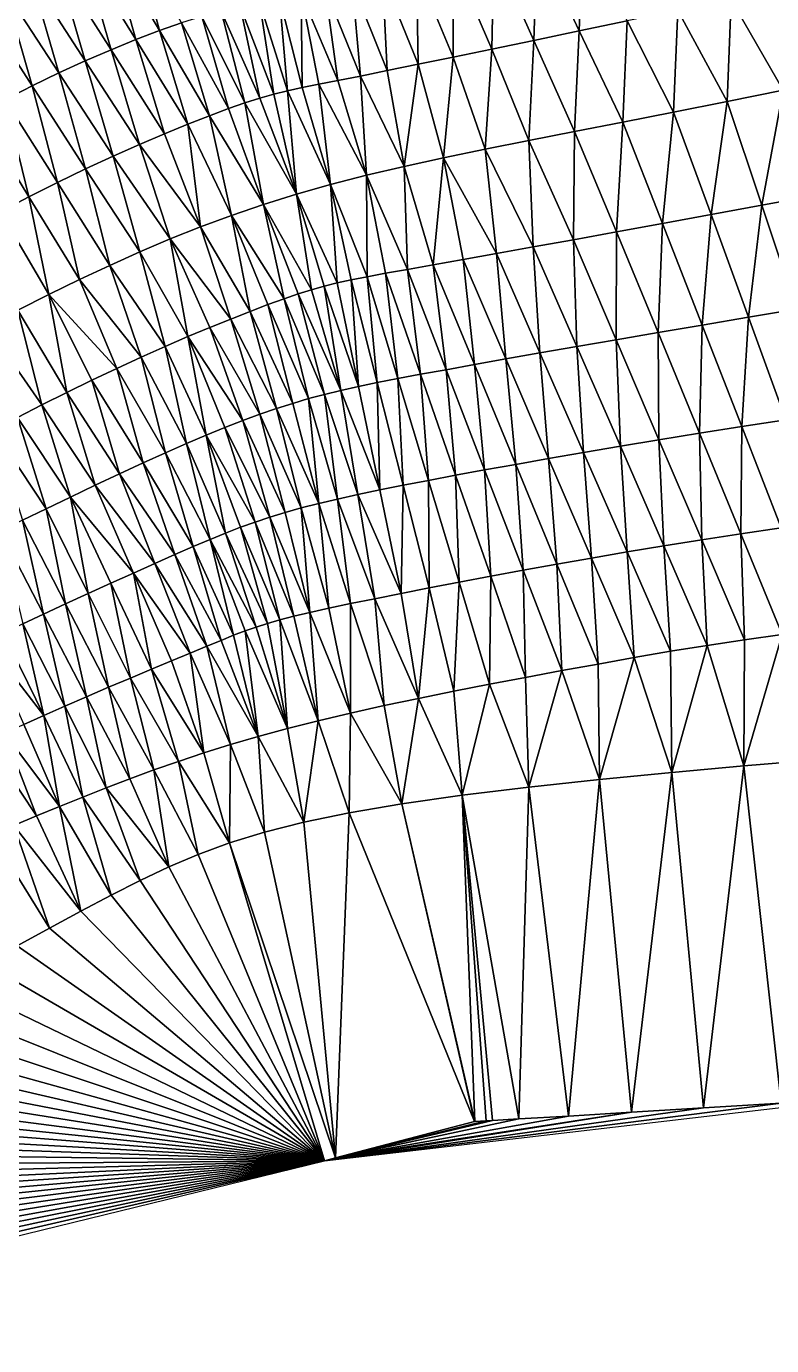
# Model space of a CAD drawing. Header units: metres. Extents: x 0 to 433, y 0 to 317.
# Drawn here: x 178.73 to 188.23, y 253.09 to 269.91 of the extents above; entities that cross this region are included whole.
import ezdxf

# ---------------------------------------------------------------- set-up
doc = ezdxf.new("R2010")
doc.units = ezdxf.units.M
doc.layers.add('TERRAIN_TIN', color=8, linetype='Continuous')

msp = doc.modelspace()

# ---------------------------------------------------------------- linework, layer by layer
at = {"layer": 'TERRAIN_TIN'}
for points in [[(180.104, 271.042, 7), (179.785, 270.935, 7), (180.422, 269.852, 8)], [(180.704, 269.95, 8), (180.104, 271.042, 7), (180.422, 269.852, 8)], [(185.774, 269.848, 9), (185.823, 271.126, 8), (185.238, 270.994, 8)], [(185.774, 269.848, 9), (186.387, 269.975, 9), (185.823, 271.126, 8)], [(179.785, 270.935, 7), (179.457, 270.814, 7), (180.122, 269.738, 8)], [(179.785, 270.935, 7), (180.122, 269.738, 8), (180.422, 269.852, 8)], [(184.174, 270.75, 8), (184.662, 269.617, 9), (184.687, 270.868, 8)], [(184.662, 269.617, 9), (185.198, 269.728, 9), (184.687, 270.868, 8)], [(185.198, 269.728, 9), (185.238, 270.994, 8), (184.687, 270.868, 8)], [(185.198, 269.728, 9), (185.774, 269.848, 9), (185.238, 270.994, 8)], [(179.123, 270.68, 7), (178.787, 270.532, 7), (179.477, 269.467, 8)], [(179.457, 270.814, 7), (179.123, 270.68, 7), (179.806, 269.609, 8)], [(179.123, 270.68, 7), (179.477, 269.467, 8), (179.806, 269.609, 8)], [(180.122, 269.738, 8), (179.457, 270.814, 7), (179.806, 269.609, 8)], [(184.174, 270.75, 8), (183.7, 270.641, 8), (184.17, 269.515, 9)], [(184.662, 269.617, 9), (184.174, 270.75, 8), (184.17, 269.515, 9)], [(178.787, 270.532, 7), (178.45, 270.374, 7), (179.141, 269.313, 8)], [(179.477, 269.467, 8), (178.787, 270.532, 7), (179.141, 269.313, 8)], [(183.267, 270.544, 8), (182.879, 270.458, 8), (183.329, 269.342, 9)], [(183.7, 270.641, 8), (183.267, 270.544, 8), (183.724, 269.423, 9)], [(183.724, 269.423, 9), (183.267, 270.544, 8), (183.329, 269.342, 9)], [(183.7, 270.641, 8), (183.724, 269.423, 9), (184.17, 269.515, 9)], [(178.799, 269.147, 8), (178.45, 270.374, 7), (178.117, 270.205, 7)], [(178.45, 270.374, 7), (178.799, 269.147, 8), (179.141, 269.313, 8)], [(182.698, 269.217, 9), (182.536, 270.386, 8), (182.23, 270.324, 8)], [(182.536, 270.386, 8), (182.986, 269.273, 9), (182.879, 270.458, 8)], [(182.986, 269.273, 9), (182.536, 270.386, 8), (182.698, 269.217, 9)], [(182.879, 270.458, 8), (182.986, 269.273, 9), (183.329, 269.342, 9)], [(188.375, 269.094, 10), (188.423, 270.39, 9), (187.714, 270.247, 9)], [(178.799, 269.147, 8), (178.117, 270.205, 7), (178.456, 268.972, 8)], [(181.452, 270.161, 8), (181.88, 269.042, 9), (181.697, 270.216, 8)], [(181.953, 270.269, 8), (181.697, 270.216, 8), (182.056, 269.085, 9)], [(181.697, 270.216, 8), (181.88, 269.042, 9), (182.056, 269.085, 9)], [(181.953, 270.269, 8), (182.244, 269.127, 9), (182.23, 270.324, 8)], [(182.244, 269.127, 9), (181.953, 270.269, 8), (182.056, 269.085, 9)], [(182.454, 269.169, 9), (182.698, 269.217, 9), (182.23, 270.324, 8)], [(182.244, 269.127, 9), (182.454, 269.169, 9), (182.23, 270.324, 8)], [(187.035, 270.108, 9), (187.662, 268.95, 10), (187.714, 270.247, 9)], [(187.662, 268.95, 10), (188.375, 269.094, 10), (187.714, 270.247, 9)], [(181.303, 268.859, 9), (180.964, 270.032, 8), (180.704, 269.95, 8)], [(180.964, 270.032, 8), (181.514, 268.932, 9), (181.211, 270.101, 8)], [(181.514, 268.932, 9), (180.964, 270.032, 8), (181.303, 268.859, 9)], [(181.703, 268.992, 9), (181.452, 270.161, 8), (181.211, 270.101, 8)], [(181.514, 268.932, 9), (181.703, 268.992, 9), (181.211, 270.101, 8)], [(181.88, 269.042, 9), (181.452, 270.161, 8), (181.703, 268.992, 9)], [(187.035, 270.108, 9), (186.387, 269.975, 9), (186.98, 268.814, 10)], [(187.662, 268.95, 10), (187.035, 270.108, 9), (186.98, 268.814, 10)], [(180.122, 269.738, 8), (180.787, 268.661, 9), (180.422, 269.852, 8)], [(181.06, 268.768, 9), (180.704, 269.95, 8), (180.422, 269.852, 8)], [(180.787, 268.661, 9), (181.06, 268.768, 9), (180.422, 269.852, 8)], [(181.06, 268.768, 9), (181.303, 268.859, 9), (180.704, 269.95, 8)], [(185.717, 268.566, 10), (185.774, 269.848, 9), (185.198, 269.728, 9)], [(185.774, 269.848, 9), (185.717, 268.566, 10), (186.333, 268.686, 10)], [(186.387, 269.975, 9), (185.774, 269.848, 9), (186.333, 268.686, 10)], [(186.98, 268.814, 10), (186.387, 269.975, 9), (186.333, 268.686, 10)], [(180.488, 268.538, 9), (180.122, 269.738, 8), (179.806, 269.609, 8)], [(180.122, 269.738, 8), (180.488, 268.538, 9), (180.787, 268.661, 9)], [(185.132, 268.452, 10), (185.198, 269.728, 9), (184.662, 269.617, 9)], [(185.717, 268.566, 10), (185.198, 269.728, 9), (185.132, 268.452, 10)], [(179.806, 269.609, 8), (179.477, 269.467, 8), (180.168, 268.401, 9)], [(180.488, 268.538, 9), (179.806, 269.609, 8), (180.168, 268.401, 9)], [(183.724, 269.423, 9), (184.047, 268.232, 10), (184.17, 269.515, 9)], [(184.047, 268.232, 10), (184.576, 268.341, 10), (184.17, 269.515, 9)], [(184.576, 268.341, 10), (184.662, 269.617, 9), (184.17, 269.515, 9)], [(184.576, 268.341, 10), (185.132, 268.452, 10), (184.662, 269.617, 9)], [(179.831, 268.251, 9), (179.477, 269.467, 8), (179.141, 269.313, 8)], [(179.477, 269.467, 8), (179.831, 268.251, 9), (180.168, 268.401, 9)], [(182.986, 269.273, 9), (183.544, 268.122, 10), (183.329, 269.342, 9)], [(183.544, 268.122, 10), (183.724, 269.423, 9), (183.329, 269.342, 9)], [(183.724, 269.423, 9), (183.544, 268.122, 10), (184.047, 268.232, 10)], [(179.141, 269.313, 8), (178.799, 269.147, 8), (179.481, 268.089, 9)], [(179.831, 268.251, 9), (179.141, 269.313, 8), (179.481, 268.089, 9)], [(182.454, 269.169, 9), (182.244, 269.127, 9), (182.606, 267.892, 10)], [(182.698, 269.217, 9), (182.454, 269.169, 9), (183.064, 268.009, 10)], [(182.454, 269.169, 9), (182.606, 267.892, 10), (183.064, 268.009, 10)], [(182.986, 269.273, 9), (182.698, 269.217, 9), (183.064, 268.009, 10)], [(183.544, 268.122, 10), (182.986, 269.273, 9), (183.064, 268.009, 10)], [(178.799, 269.147, 8), (178.456, 268.972, 8), (179.122, 267.917, 9)], [(178.799, 269.147, 8), (179.122, 267.917, 9), (179.481, 268.089, 9)], [(181.514, 268.932, 9), (182.169, 267.768, 10), (181.703, 268.992, 9)], [(182.169, 267.768, 10), (181.88, 269.042, 9), (181.703, 268.992, 9)], [(181.88, 269.042, 9), (182.169, 267.768, 10), (182.056, 269.085, 9)], [(182.244, 269.127, 9), (182.056, 269.085, 9), (182.606, 267.892, 10)], [(182.056, 269.085, 9), (182.169, 267.768, 10), (182.606, 267.892, 10)], [(187.662, 268.95, 10), (188.105, 267.626, 11), (188.375, 269.094, 10)], [(188.105, 267.626, 11), (188.782, 267.75, 11), (188.375, 269.094, 10)], [(178.456, 268.972, 8), (178.115, 268.788, 8), (178.759, 267.734, 9)], [(179.122, 267.917, 9), (178.456, 268.972, 8), (178.759, 267.734, 9)], [(181.303, 268.859, 9), (181.06, 268.768, 9), (181.749, 267.637, 10)], [(181.514, 268.932, 9), (181.303, 268.859, 9), (181.749, 267.637, 10)], [(182.169, 267.768, 10), (181.514, 268.932, 9), (181.749, 267.637, 10)], [(187.457, 267.507, 11), (187.662, 268.95, 10), (186.98, 268.814, 10)], [(187.457, 267.507, 11), (188.105, 267.626, 11), (187.662, 268.95, 10)], [(178.115, 268.788, 8), (178.396, 267.543, 9), (178.759, 267.734, 9)], [(180.488, 268.538, 9), (180.947, 267.352, 10), (180.787, 268.661, 9)], [(181.343, 267.498, 10), (181.06, 268.768, 9), (180.787, 268.661, 9)], [(180.947, 267.352, 10), (181.343, 267.498, 10), (180.787, 268.661, 9)], [(181.06, 268.768, 9), (181.343, 267.498, 10), (181.749, 267.637, 10)], [(185.717, 268.566, 10), (186.253, 267.287, 11), (186.333, 268.686, 10)], [(186.253, 267.287, 11), (186.838, 267.393, 11), (186.333, 268.686, 10)], [(186.838, 267.393, 11), (186.98, 268.814, 10), (186.333, 268.686, 10)], [(186.838, 267.393, 11), (187.457, 267.507, 11), (186.98, 268.814, 10)], [(180.947, 267.352, 10), (180.488, 268.538, 9), (180.168, 268.401, 9)], [(185.717, 268.566, 10), (185.132, 268.452, 10), (185.703, 267.188, 11)], [(186.253, 267.287, 11), (185.717, 268.566, 10), (185.703, 267.188, 11)], [(179.831, 268.251, 9), (180.558, 267.197, 10), (180.168, 268.401, 9)], [(180.558, 267.197, 10), (180.947, 267.352, 10), (180.168, 268.401, 9)], [(184.721, 267.012, 11), (184.576, 268.341, 10), (184.047, 268.232, 10)], [(184.576, 268.341, 10), (185.191, 267.096, 11), (185.132, 268.452, 10)], [(185.191, 267.096, 11), (184.576, 268.341, 10), (184.721, 267.012, 11)], [(185.132, 268.452, 10), (185.191, 267.096, 11), (185.703, 267.188, 11)], [(180.174, 267.034, 10), (179.831, 268.251, 9), (179.481, 268.089, 9)], [(179.831, 268.251, 9), (180.174, 267.034, 10), (180.558, 267.197, 10)], [(183.544, 268.122, 10), (183.915, 266.869, 11), (184.047, 268.232, 10)], [(184.047, 268.232, 10), (183.915, 266.869, 11), (184.295, 266.936, 11)], [(184.721, 267.012, 11), (184.047, 268.232, 10), (184.295, 266.936, 11)], [(179.122, 267.917, 9), (179.79, 266.861, 10), (179.481, 268.089, 9)], [(179.79, 266.861, 10), (180.174, 267.034, 10), (179.481, 268.089, 9)], [(182.606, 267.892, 10), (183.071, 266.716, 11), (183.064, 268.009, 10)], [(183.586, 266.81, 11), (183.544, 268.122, 10), (183.064, 268.009, 10)], [(183.586, 266.81, 11), (183.064, 268.009, 10), (183.307, 266.76, 11)], [(183.064, 268.009, 10), (183.071, 266.716, 11), (183.307, 266.76, 11)], [(183.544, 268.122, 10), (183.586, 266.81, 11), (183.915, 266.869, 11)], [(179.404, 266.68, 10), (179.122, 267.917, 9), (178.759, 267.734, 9)], [(179.404, 266.68, 10), (179.79, 266.861, 10), (179.122, 267.917, 9)], [(182.606, 267.892, 10), (182.169, 267.768, 10), (182.688, 266.636, 11)], [(182.867, 266.676, 11), (182.606, 267.892, 10), (182.688, 266.636, 11)], [(182.867, 266.676, 11), (183.071, 266.716, 11), (182.606, 267.892, 10)], [(178.759, 267.734, 9), (178.396, 267.543, 9), (179.013, 266.488, 10)], [(179.404, 266.68, 10), (178.759, 267.734, 9), (179.013, 266.488, 10)], [(182.361, 266.55, 11), (182.169, 267.768, 10), (181.749, 267.637, 10)], [(182.522, 266.595, 11), (182.169, 267.768, 10), (182.361, 266.55, 11)], [(182.169, 267.768, 10), (182.522, 266.595, 11), (182.688, 266.636, 11)], [(188.782, 267.75, 11), (188.105, 267.626, 11), (188.548, 266.302, 12)], [(178.396, 267.543, 9), (178.619, 266.289, 10), (179.013, 266.488, 10)], [(180.947, 267.352, 10), (181.58, 266.274, 11), (181.343, 267.498, 10)], [(181.343, 267.498, 10), (182.012, 266.435, 11), (181.749, 267.637, 10)], [(181.58, 266.274, 11), (181.807, 266.361, 11), (181.343, 267.498, 10)], [(181.807, 266.361, 11), (182.012, 266.435, 11), (181.343, 267.498, 10)], [(182.194, 266.497, 11), (182.361, 266.55, 11), (181.749, 267.637, 10)], [(182.012, 266.435, 11), (182.194, 266.497, 11), (181.749, 267.637, 10)], [(187.343, 266.1, 12), (187.457, 267.507, 11), (186.838, 267.393, 11)], [(187.457, 267.507, 11), (187.343, 266.1, 12), (187.933, 266.2, 12)], [(188.105, 267.626, 11), (187.457, 267.507, 11), (187.933, 266.2, 12)], [(188.105, 267.626, 11), (187.933, 266.2, 12), (188.548, 266.302, 12)], [(181.332, 266.177, 11), (180.947, 267.352, 10), (180.558, 267.197, 10)], [(181.332, 266.177, 11), (181.58, 266.274, 11), (180.947, 267.352, 10)], [(186.253, 267.287, 11), (186.781, 266.005, 12), (186.838, 267.393, 11)], [(186.781, 266.005, 12), (187.343, 266.1, 12), (186.838, 267.393, 11)], [(180.558, 267.197, 10), (180.174, 267.034, 10), (180.787, 265.952, 11)], [(180.558, 267.197, 10), (180.787, 265.952, 11), (181.067, 266.069, 11)], [(181.332, 266.177, 11), (180.558, 267.197, 10), (181.067, 266.069, 11)], [(185.191, 267.096, 11), (185.746, 265.826, 12), (185.703, 267.188, 11)], [(186.253, 267.287, 11), (185.703, 267.188, 11), (186.248, 265.913, 12)], [(185.703, 267.188, 11), (185.746, 265.826, 12), (186.248, 265.913, 12)], [(186.781, 266.005, 12), (186.253, 267.287, 11), (186.248, 265.913, 12)], [(179.79, 266.861, 10), (180.494, 265.825, 11), (180.174, 267.034, 10)], [(180.174, 267.034, 10), (180.494, 265.825, 11), (180.787, 265.952, 11)], [(184.841, 265.668, 12), (184.721, 267.012, 11), (184.295, 266.936, 11)], [(185.276, 265.744, 12), (185.191, 267.096, 11), (184.721, 267.012, 11)], [(184.841, 265.668, 12), (185.276, 265.744, 12), (184.721, 267.012, 11)], [(185.191, 267.096, 11), (185.276, 265.744, 12), (185.746, 265.826, 12)], [(180.19, 265.69, 11), (179.79, 266.861, 10), (179.404, 266.68, 10)], [(179.79, 266.861, 10), (180.19, 265.69, 11), (180.494, 265.825, 11)], [(183.753, 265.472, 12), (183.586, 266.81, 11), (183.307, 266.76, 11)], [(183.586, 266.81, 11), (184.078, 265.531, 12), (183.915, 266.869, 11)], [(183.753, 265.472, 12), (184.078, 265.531, 12), (183.586, 266.81, 11)], [(183.915, 266.869, 11), (184.441, 265.597, 12), (184.295, 266.936, 11)], [(184.078, 265.531, 12), (184.441, 265.597, 12), (183.915, 266.869, 11)], [(184.441, 265.597, 12), (184.841, 265.668, 12), (184.295, 266.936, 11)], [(179.878, 265.547, 11), (179.404, 266.68, 10), (179.013, 266.488, 10)], [(180.19, 265.69, 11), (179.404, 266.68, 10), (179.878, 265.547, 11)], [(182.522, 266.595, 11), (182.96, 265.317, 12), (182.688, 266.636, 11)], [(182.96, 265.317, 12), (182.867, 266.676, 11), (182.688, 266.636, 11)], [(182.867, 266.676, 11), (183.2, 265.367, 12), (183.071, 266.716, 11)], [(182.96, 265.317, 12), (183.2, 265.367, 12), (182.867, 266.676, 11)], [(183.071, 266.716, 11), (183.462, 265.418, 12), (183.307, 266.76, 11)], [(183.2, 265.367, 12), (183.462, 265.418, 12), (183.071, 266.716, 11)], [(183.462, 265.418, 12), (183.753, 265.472, 12), (183.307, 266.76, 11)], [(179.013, 266.488, 10), (178.619, 266.289, 10), (179.242, 265.242, 11)], [(179.561, 265.397, 11), (179.013, 266.488, 10), (179.242, 265.242, 11)], [(179.561, 265.397, 11), (179.878, 265.547, 11), (179.013, 266.488, 10)], [(182.012, 266.435, 11), (182.527, 265.217, 12), (182.194, 266.497, 11)], [(182.738, 265.268, 12), (182.361, 266.55, 11), (182.194, 266.497, 11)], [(182.527, 265.217, 12), (182.738, 265.268, 12), (182.194, 266.497, 11)], [(182.738, 265.268, 12), (182.522, 266.595, 11), (182.361, 266.55, 11)], [(182.738, 265.268, 12), (182.96, 265.317, 12), (182.522, 266.595, 11)], [(181.807, 266.361, 11), (181.58, 266.274, 11), (182.122, 265.102, 12)], [(181.807, 266.361, 11), (182.324, 265.162, 12), (182.012, 266.435, 11)], [(182.324, 265.162, 12), (181.807, 266.361, 11), (182.122, 265.102, 12)], [(182.012, 266.435, 11), (182.324, 265.162, 12), (182.527, 265.217, 12)], [(188.548, 266.302, 12), (187.933, 266.2, 12), (188.409, 264.893, 13)], [(178.925, 265.083, 11), (178.619, 266.289, 10), (178.225, 266.082, 10)], [(178.619, 266.289, 10), (178.925, 265.083, 11), (179.242, 265.242, 11)], [(181.705, 264.964, 12), (181.332, 266.177, 11), (181.067, 266.069, 11)], [(181.332, 266.177, 11), (181.917, 265.037, 12), (181.58, 266.274, 11)], [(181.917, 265.037, 12), (181.332, 266.177, 11), (181.705, 264.964, 12)], [(181.58, 266.274, 11), (181.917, 265.037, 12), (182.122, 265.102, 12)], [(187.933, 266.2, 12), (187.343, 266.1, 12), (187.848, 264.807, 13)], [(188.409, 264.893, 13), (187.933, 266.2, 12), (187.848, 264.807, 13)], [(178.614, 264.922, 11), (178.925, 265.083, 11), (178.225, 266.082, 10)], [(180.787, 265.952, 11), (181.486, 264.883, 12), (181.067, 266.069, 11)], [(181.486, 264.883, 12), (181.705, 264.964, 12), (181.067, 266.069, 11)], [(186.781, 266.005, 12), (186.248, 265.913, 12), (186.793, 264.639, 13)], [(187.343, 266.1, 12), (186.781, 266.005, 12), (187.309, 264.723, 13)], [(187.309, 264.723, 13), (186.781, 266.005, 12), (186.793, 264.639, 13)], [(187.343, 266.1, 12), (187.309, 264.723, 13), (187.848, 264.807, 13)], [(180.494, 265.825, 11), (180.19, 265.69, 11), (180.766, 264.589, 12)], [(180.494, 265.825, 11), (181.019, 264.696, 12), (180.787, 265.952, 11)], [(181.019, 264.696, 12), (180.494, 265.825, 11), (180.766, 264.589, 12)], [(181.019, 264.696, 12), (181.258, 264.794, 12), (180.787, 265.952, 11)], [(181.258, 264.794, 12), (181.486, 264.883, 12), (180.787, 265.952, 11)], [(185.746, 265.826, 12), (185.276, 265.744, 12), (185.831, 264.477, 13)], [(185.746, 265.826, 12), (186.301, 264.557, 13), (186.248, 265.913, 12)], [(186.301, 264.557, 13), (185.746, 265.826, 12), (185.831, 264.477, 13)], [(186.248, 265.913, 12), (186.301, 264.557, 13), (186.793, 264.639, 13)], [(180.19, 265.69, 11), (179.878, 265.547, 11), (180.499, 264.471, 12)], [(180.766, 264.589, 12), (180.19, 265.69, 11), (180.499, 264.471, 12)], [(184.841, 265.668, 12), (184.441, 265.597, 12), (184.966, 264.324, 13)], [(185.276, 265.744, 12), (184.841, 265.668, 12), (185.386, 264.399, 13)], [(185.386, 264.399, 13), (184.841, 265.668, 12), (184.966, 264.324, 13)], [(185.276, 265.744, 12), (185.386, 264.399, 13), (185.831, 264.477, 13)], [(179.561, 265.397, 11), (180.215, 264.343, 12), (179.878, 265.547, 11)], [(179.878, 265.547, 11), (180.215, 264.343, 12), (180.499, 264.471, 12)], [(183.462, 265.418, 12), (183.854, 264.12, 13), (183.753, 265.472, 12)], [(184.2, 264.185, 13), (184.078, 265.531, 12), (183.753, 265.472, 12)], [(183.854, 264.12, 13), (184.2, 264.185, 13), (183.753, 265.472, 12)], [(184.57, 264.253, 13), (184.441, 265.597, 12), (184.078, 265.531, 12)], [(184.57, 264.253, 13), (184.078, 265.531, 12), (184.2, 264.185, 13)], [(184.441, 265.597, 12), (184.57, 264.253, 13), (184.966, 264.324, 13)], [(179.914, 264.204, 12), (179.561, 265.397, 11), (179.242, 265.242, 11)], [(179.914, 264.204, 12), (180.215, 264.343, 12), (179.561, 265.397, 11)], [(182.96, 265.317, 12), (182.738, 265.268, 12), (183.232, 263.999, 13)], [(183.2, 265.367, 12), (182.96, 265.317, 12), (183.232, 263.999, 13)], [(183.462, 265.418, 12), (183.2, 265.367, 12), (183.532, 264.059, 13)], [(183.532, 264.059, 13), (183.2, 265.367, 12), (183.232, 263.999, 13)], [(183.854, 264.12, 13), (183.462, 265.418, 12), (183.532, 264.059, 13)], [(178.925, 265.083, 11), (179.603, 264.058, 12), (179.242, 265.242, 11)], [(179.603, 264.058, 12), (179.914, 264.204, 12), (179.242, 265.242, 11)], [(182.454, 263.827, 13), (182.324, 265.162, 12), (182.122, 265.102, 12)], [(182.324, 265.162, 12), (182.694, 263.883, 13), (182.527, 265.217, 12)], [(182.324, 265.162, 12), (182.454, 263.827, 13), (182.694, 263.883, 13)], [(182.953, 263.94, 13), (182.738, 265.268, 12), (182.527, 265.217, 12)], [(182.694, 263.883, 13), (182.953, 263.94, 13), (182.527, 265.217, 12)], [(182.738, 265.268, 12), (182.953, 263.94, 13), (183.232, 263.999, 13)], [(179.288, 263.908, 12), (178.925, 265.083, 11), (178.614, 264.922, 11)], [(179.288, 263.908, 12), (179.603, 264.058, 12), (178.925, 265.083, 11)], [(181.705, 264.964, 12), (181.486, 264.883, 12), (182.026, 263.713, 13)], [(182.232, 263.77, 13), (181.917, 265.037, 12), (181.705, 264.964, 12)], [(182.232, 263.77, 13), (181.705, 264.964, 12), (182.026, 263.713, 13)], [(181.917, 265.037, 12), (182.454, 263.827, 13), (182.122, 265.102, 12)], [(182.232, 263.77, 13), (182.454, 263.827, 13), (181.917, 265.037, 12)], [(178.614, 264.922, 11), (178.311, 264.761, 11), (178.977, 263.759, 12)], [(179.288, 263.908, 12), (178.614, 264.922, 11), (178.977, 263.759, 12)], [(181.019, 264.696, 12), (181.644, 263.59, 13), (181.258, 264.794, 12)], [(181.832, 263.653, 13), (181.486, 264.883, 12), (181.258, 264.794, 12)], [(181.644, 263.59, 13), (181.832, 263.653, 13), (181.258, 264.794, 12)], [(181.486, 264.883, 12), (181.832, 263.653, 13), (182.026, 263.713, 13)], [(187.309, 264.723, 13), (187.838, 263.44, 14), (187.848, 264.807, 13)], [(187.848, 264.807, 13), (187.838, 263.44, 14), (188.353, 263.514, 14)], [(188.409, 264.893, 13), (187.848, 264.807, 13), (188.353, 263.514, 14)], [(178.311, 264.761, 11), (178.678, 263.614, 12), (178.977, 263.759, 12)], [(181.267, 263.449, 13), (181.019, 264.696, 12), (180.766, 264.589, 12)], [(181.644, 263.59, 13), (181.019, 264.696, 12), (181.458, 263.523, 13)], [(181.019, 264.696, 12), (181.267, 263.449, 13), (181.458, 263.523, 13)], [(186.301, 264.557, 13), (186.855, 263.287, 14), (186.793, 264.639, 13)], [(187.339, 263.365, 14), (187.309, 264.723, 13), (186.793, 264.639, 13)], [(186.855, 263.287, 14), (187.339, 263.365, 14), (186.793, 264.639, 13)], [(187.838, 263.44, 14), (187.309, 264.723, 13), (187.339, 263.365, 14)], [(180.215, 264.343, 12), (180.854, 263.276, 13), (180.499, 264.471, 12)], [(180.766, 264.589, 12), (180.499, 264.471, 12), (181.068, 263.367, 13)], [(180.499, 264.471, 12), (180.854, 263.276, 13), (181.068, 263.367, 13)], [(181.267, 263.449, 13), (180.766, 264.589, 12), (181.068, 263.367, 13)], [(185.831, 264.477, 13), (185.386, 264.399, 13), (185.932, 263.131, 14)], [(186.386, 263.209, 14), (186.301, 264.557, 13), (185.831, 264.477, 13)], [(186.386, 263.209, 14), (185.831, 264.477, 13), (185.932, 263.131, 14)], [(186.301, 264.557, 13), (186.386, 263.209, 14), (186.855, 263.287, 14)], [(180.215, 264.343, 12), (179.914, 264.204, 12), (180.621, 263.175, 13)], [(180.854, 263.276, 13), (180.215, 264.343, 12), (180.621, 263.175, 13)], [(184.57, 264.253, 13), (185.063, 262.975, 14), (184.966, 264.324, 13)], [(185.491, 263.052, 14), (185.386, 264.399, 13), (184.966, 264.324, 13)], [(185.063, 262.975, 14), (185.491, 263.052, 14), (184.966, 264.324, 13)], [(185.386, 264.399, 13), (185.491, 263.052, 14), (185.932, 263.131, 14)], [(180.365, 263.062, 13), (179.914, 264.204, 12), (179.603, 264.058, 12)], [(179.914, 264.204, 12), (180.365, 263.062, 13), (180.621, 263.175, 13)], [(183.854, 264.12, 13), (183.532, 264.059, 13), (183.864, 262.75, 14)], [(184.2, 264.185, 13), (183.854, 264.12, 13), (184.246, 262.823, 14)], [(183.854, 264.12, 13), (183.864, 262.75, 14), (184.246, 262.823, 14)], [(184.647, 262.898, 14), (184.57, 264.253, 13), (184.2, 264.185, 13)], [(184.647, 262.898, 14), (184.2, 264.185, 13), (184.246, 262.823, 14)], [(184.57, 264.253, 13), (184.647, 262.898, 14), (185.063, 262.975, 14)], [(179.603, 264.058, 12), (179.288, 263.908, 12), (180.091, 262.939, 13)], [(180.365, 263.062, 13), (179.603, 264.058, 12), (180.091, 262.939, 13)], [(182.953, 263.94, 13), (183.504, 262.68, 14), (183.232, 263.999, 13)], [(183.504, 262.68, 14), (183.532, 264.059, 13), (183.232, 263.999, 13)], [(183.864, 262.75, 14), (183.532, 264.059, 13), (183.504, 262.68, 14)], [(179.515, 262.679, 13), (179.288, 263.908, 12), (178.977, 263.759, 12)], [(179.288, 263.908, 12), (179.805, 262.811, 13), (180.091, 262.939, 13)], [(179.515, 262.679, 13), (179.805, 262.811, 13), (179.288, 263.908, 12)], [(182.454, 263.827, 13), (182.232, 263.77, 13), (182.584, 262.491, 14)], [(182.454, 263.827, 13), (182.861, 262.55, 14), (182.694, 263.883, 13)], [(182.861, 262.55, 14), (182.454, 263.827, 13), (182.584, 262.491, 14)], [(183.168, 262.613, 14), (182.953, 263.94, 13), (182.694, 263.883, 13)], [(182.861, 262.55, 14), (183.168, 262.613, 14), (182.694, 263.883, 13)], [(182.953, 263.94, 13), (183.168, 262.613, 14), (183.504, 262.68, 14)], [(178.398, 263.476, 12), (178.945, 262.416, 13), (178.678, 263.614, 12)], [(178.678, 263.614, 12), (179.226, 262.547, 13), (178.977, 263.759, 12)], [(178.945, 262.416, 13), (179.226, 262.547, 13), (178.678, 263.614, 12)], [(179.226, 262.547, 13), (179.515, 262.679, 13), (178.977, 263.759, 12)], [(181.644, 263.59, 13), (182.136, 262.389, 14), (181.832, 263.653, 13)], [(182.026, 263.713, 13), (181.832, 263.653, 13), (182.342, 262.437, 14)], [(181.832, 263.653, 13), (182.136, 262.389, 14), (182.342, 262.437, 14)], [(182.232, 263.77, 13), (182.026, 263.713, 13), (182.342, 262.437, 14)], [(182.584, 262.491, 14), (182.232, 263.77, 13), (182.342, 262.437, 14)], [(178.68, 262.291, 13), (178.945, 262.416, 13), (178.398, 263.476, 12)], [(181.657, 262.252, 14), (181.267, 263.449, 13), (181.068, 263.367, 13)], [(181.267, 263.449, 13), (181.802, 262.298, 14), (181.458, 263.523, 13)], [(181.267, 263.449, 13), (181.657, 262.252, 14), (181.802, 262.298, 14)], [(181.959, 262.343, 14), (181.644, 263.59, 13), (181.458, 263.523, 13)], [(181.802, 262.298, 14), (181.959, 262.343, 14), (181.458, 263.523, 13)], [(182.136, 262.389, 14), (181.644, 263.59, 13), (181.959, 262.343, 14)], [(187.884, 262.09, 15), (187.838, 263.44, 14), (187.339, 263.365, 14)], [(188.353, 263.514, 14), (187.838, 263.44, 14), (188.366, 262.158, 15)], [(187.838, 263.44, 14), (187.884, 262.09, 15), (188.366, 262.158, 15)], [(181.209, 262.081, 14), (180.854, 263.276, 13), (180.621, 263.175, 13)], [(180.854, 263.276, 13), (181.369, 262.146, 14), (181.068, 263.367, 13)], [(180.854, 263.276, 13), (181.209, 262.081, 14), (181.369, 262.146, 14)], [(181.369, 262.146, 14), (181.516, 262.202, 14), (181.068, 263.367, 13)], [(181.516, 262.202, 14), (181.657, 262.252, 14), (181.068, 263.367, 13)], [(186.386, 263.209, 14), (186.942, 261.942, 15), (186.855, 263.287, 14)], [(186.855, 263.287, 14), (187.41, 262.018, 15), (187.339, 263.365, 14)], [(186.942, 261.942, 15), (187.41, 262.018, 15), (186.855, 263.287, 14)], [(187.41, 262.018, 15), (187.884, 262.09, 15), (187.339, 263.365, 14)], [(180.365, 263.062, 13), (181.026, 262.006, 14), (180.621, 263.175, 13)], [(181.026, 262.006, 14), (181.209, 262.081, 14), (180.621, 263.175, 13)], [(185.491, 263.052, 14), (186.016, 261.78, 15), (185.932, 263.131, 14)], [(186.478, 261.862, 15), (186.386, 263.209, 14), (185.932, 263.131, 14)], [(186.016, 261.78, 15), (186.478, 261.862, 15), (185.932, 263.131, 14)], [(186.942, 261.942, 15), (186.386, 263.209, 14), (186.478, 261.862, 15)], [(179.805, 262.811, 13), (180.322, 261.715, 14), (180.091, 262.939, 13)], [(180.815, 261.919, 14), (180.365, 263.062, 13), (180.091, 262.939, 13)], [(180.091, 262.939, 13), (180.322, 261.715, 14), (180.578, 261.821, 14)], [(180.815, 261.919, 14), (180.091, 262.939, 13), (180.578, 261.821, 14)], [(180.815, 261.919, 14), (181.026, 262.006, 14), (180.365, 263.062, 13)], [(184.647, 262.898, 14), (185.093, 261.61, 15), (185.063, 262.975, 14)], [(185.491, 263.052, 14), (185.063, 262.975, 14), (185.555, 261.696, 15)], [(185.063, 262.975, 14), (185.093, 261.61, 15), (185.555, 261.696, 15)], [(186.016, 261.78, 15), (185.491, 263.052, 14), (185.555, 261.696, 15)], [(179.805, 262.811, 13), (179.515, 262.679, 13), (180.052, 261.601, 14)], [(180.322, 261.715, 14), (179.805, 262.811, 13), (180.052, 261.601, 14)], [(183.864, 262.75, 14), (184.176, 261.434, 15), (184.246, 262.823, 14)], [(184.176, 261.434, 15), (184.632, 261.523, 15), (184.246, 262.823, 14)], [(184.632, 261.523, 15), (184.647, 262.898, 14), (184.246, 262.823, 14)], [(185.093, 261.61, 15), (184.647, 262.898, 14), (184.632, 261.523, 15)], [(179.515, 262.679, 13), (179.226, 262.547, 13), (179.774, 261.484, 14)], [(179.515, 262.679, 13), (179.774, 261.484, 14), (180.052, 261.601, 14)], [(183.168, 262.613, 14), (182.861, 262.55, 14), (183.287, 261.25, 15)], [(183.504, 262.68, 14), (183.168, 262.613, 14), (183.726, 261.343, 15)], [(183.168, 262.613, 14), (183.287, 261.25, 15), (183.726, 261.343, 15)], [(183.864, 262.75, 14), (183.504, 262.68, 14), (183.726, 261.343, 15)], [(184.176, 261.434, 15), (183.864, 262.75, 14), (183.726, 261.343, 15)], [(179.226, 262.547, 13), (178.945, 262.416, 13), (179.494, 261.364, 14)], [(179.774, 261.484, 14), (179.226, 262.547, 13), (179.494, 261.364, 14)], [(182.136, 262.389, 14), (182.448, 261.058, 15), (182.342, 262.437, 14)], [(182.86, 261.155, 15), (182.584, 262.491, 14), (182.342, 262.437, 14)], [(182.448, 261.058, 15), (182.86, 261.155, 15), (182.342, 262.437, 14)], [(182.861, 262.55, 14), (182.584, 262.491, 14), (182.86, 261.155, 15)], [(183.287, 261.25, 15), (182.861, 262.55, 14), (182.86, 261.155, 15)], [(178.948, 261.124, 14), (178.68, 262.291, 13), (178.436, 262.174, 13)], [(178.945, 262.416, 13), (178.68, 262.291, 13), (179.216, 261.243, 14)], [(178.68, 262.291, 13), (178.948, 261.124, 14), (179.216, 261.243, 14)], [(178.945, 262.416, 13), (179.216, 261.243, 14), (179.494, 261.364, 14)], [(181.802, 262.298, 14), (181.657, 262.252, 14), (182.056, 260.959, 15)], [(181.959, 262.343, 14), (181.802, 262.298, 14), (182.056, 260.959, 15)], [(182.136, 262.389, 14), (181.959, 262.343, 14), (182.448, 261.058, 15)], [(182.448, 261.058, 15), (181.959, 262.343, 14), (182.056, 260.959, 15)], [(178.218, 262.067, 13), (178.948, 261.124, 14), (178.436, 262.174, 13)], [(181.209, 262.081, 14), (181.683, 260.858, 15), (181.369, 262.146, 14)], [(181.683, 260.858, 15), (181.516, 262.202, 14), (181.369, 262.146, 14)], [(181.657, 262.252, 14), (181.516, 262.202, 14), (182.056, 260.959, 15)], [(181.516, 262.202, 14), (181.683, 260.858, 15), (182.056, 260.959, 15)], [(187.874, 260.483, 16), (188.757, 260.557, 16), (188.366, 262.158, 15)], [(187.884, 262.09, 15), (187.874, 260.483, 16), (188.366, 262.158, 15)], [(178.948, 261.124, 14), (178.218, 262.067, 13), (178.693, 261.009, 14)], [(181.026, 262.006, 14), (180.815, 261.919, 14), (181.329, 260.754, 15)], [(181.683, 260.858, 15), (181.209, 262.081, 14), (181.026, 262.006, 14)], [(181.683, 260.858, 15), (181.026, 262.006, 14), (181.329, 260.754, 15)], [(186.957, 260.4, 16), (186.942, 261.942, 15), (186.478, 261.862, 15)], [(187.41, 262.018, 15), (186.942, 261.942, 15), (186.957, 260.4, 16)], [(187.41, 262.018, 15), (186.957, 260.4, 16), (187.874, 260.483, 16)], [(187.884, 262.09, 15), (187.41, 262.018, 15), (187.874, 260.483, 16)], [(180.322, 261.715, 14), (180.991, 260.649, 15), (180.578, 261.821, 14)], [(180.991, 260.649, 15), (180.815, 261.919, 14), (180.578, 261.821, 14)], [(181.329, 260.754, 15), (180.815, 261.919, 14), (180.991, 260.649, 15)], [(186.016, 261.78, 15), (185.555, 261.696, 15), (186.034, 260.309, 16)], [(186.478, 261.862, 15), (186.016, 261.78, 15), (186.034, 260.309, 16)], [(186.957, 260.4, 16), (186.478, 261.862, 15), (186.034, 260.309, 16)], [(179.774, 261.484, 14), (180.352, 260.43, 15), (180.052, 261.601, 14)], [(180.666, 260.54, 15), (180.322, 261.715, 14), (180.052, 261.601, 14)], [(180.352, 260.43, 15), (180.666, 260.54, 15), (180.052, 261.601, 14)], [(180.322, 261.715, 14), (180.666, 260.54, 15), (180.991, 260.649, 15)], [(185.093, 261.61, 15), (184.632, 261.523, 15), (185.134, 260.211, 16)], [(185.093, 261.61, 15), (185.134, 260.211, 16), (185.555, 261.696, 15)], [(185.555, 261.696, 15), (185.134, 260.211, 16), (186.034, 260.309, 16)], [(179.774, 261.484, 14), (179.494, 261.364, 14), (180.046, 260.317, 15)], [(180.352, 260.43, 15), (179.774, 261.484, 14), (180.046, 260.317, 15)], [(184.284, 260.107, 16), (184.176, 261.434, 15), (183.726, 261.343, 15)], [(184.632, 261.523, 15), (184.176, 261.434, 15), (184.284, 260.107, 16)], [(185.134, 260.211, 16), (184.632, 261.523, 15), (184.284, 260.107, 16)], [(179.216, 261.243, 14), (179.745, 260.202, 15), (179.494, 261.364, 14)], [(179.494, 261.364, 14), (179.745, 260.202, 15), (180.046, 260.317, 15)], [(183.287, 261.25, 15), (183.513, 259.998, 16), (183.726, 261.343, 15)], [(183.513, 259.998, 16), (184.284, 260.107, 16), (183.726, 261.343, 15)], [(179.15, 259.966, 15), (178.948, 261.124, 14), (178.693, 261.009, 14)], [(178.948, 261.124, 14), (179.447, 260.085, 15), (179.216, 261.243, 14)], [(179.447, 260.085, 15), (178.948, 261.124, 14), (179.15, 259.966, 15)], [(179.447, 260.085, 15), (179.745, 260.202, 15), (179.216, 261.243, 14)], [(182.448, 261.058, 15), (182.843, 259.884, 16), (182.86, 261.155, 15)], [(182.843, 259.884, 16), (183.513, 259.998, 16), (182.86, 261.155, 15)], [(183.513, 259.998, 16), (183.287, 261.25, 15), (182.86, 261.155, 15)], [(178.452, 260.897, 14), (179.15, 259.966, 15), (178.693, 261.009, 14)], [(181.683, 260.858, 15), (182.264, 259.764, 16), (182.056, 260.959, 15)], [(182.264, 259.764, 16), (182.448, 261.058, 15), (182.056, 260.959, 15)], [(182.448, 261.058, 15), (182.264, 259.764, 16), (182.843, 259.884, 16)], [(178.855, 259.845, 15), (178.452, 260.897, 14), (178.224, 260.787, 14)], [(178.565, 259.724, 15), (178.855, 259.845, 15), (178.224, 260.787, 14)], [(178.452, 260.897, 14), (178.855, 259.845, 15), (179.15, 259.966, 15)], [(181.329, 260.754, 15), (180.991, 260.649, 15), (181.317, 259.5, 16)], [(181.329, 260.754, 15), (181.317, 259.5, 16), (181.761, 259.636, 16)], [(181.683, 260.858, 15), (181.329, 260.754, 15), (181.761, 259.636, 16)], [(182.264, 259.764, 16), (181.683, 260.858, 15), (181.761, 259.636, 16)], [(180.991, 260.649, 15), (180.666, 260.54, 15), (181.317, 259.5, 16)], [(180.542, 259.194, 16), (180.352, 260.43, 15), (180.046, 260.317, 15)], [(180.666, 260.54, 15), (180.352, 260.43, 15), (180.916, 259.353, 16)], [(180.916, 259.353, 16), (180.352, 260.43, 15), (180.542, 259.194, 16)], [(180.666, 260.54, 15), (180.916, 259.353, 16), (181.317, 259.5, 16)], [(187.874, 260.483, 16), (186.957, 260.4, 16), (187.361, 256.123, 17)], [(187.874, 260.483, 16), (187.361, 256.123, 17), (188.353, 256.184, 17)], [(188.757, 260.557, 16), (187.874, 260.483, 16), (188.353, 256.184, 17)], [(179.745, 260.202, 15), (180.542, 259.194, 16), (180.046, 260.317, 15)], [(185.134, 260.211, 16), (185.64, 256.02, 17), (186.034, 260.309, 16)], [(185.64, 256.02, 17), (186.441, 256.068, 17), (186.034, 260.309, 16)], [(186.441, 256.068, 17), (186.957, 260.4, 16), (186.034, 260.309, 16)], [(187.361, 256.123, 17), (186.957, 260.4, 16), (186.441, 256.068, 17)], [(179.447, 260.085, 15), (179.15, 259.966, 15), (179.808, 258.835, 16)], [(179.745, 260.202, 15), (179.447, 260.085, 15), (180.178, 259.022, 16)], [(180.178, 259.022, 16), (179.447, 260.085, 15), (179.808, 258.835, 16)], [(179.745, 260.202, 15), (180.178, 259.022, 16), (180.542, 259.194, 16)], [(183.513, 259.998, 16), (184.445, 255.95, 17), (184.284, 260.107, 16)], [(185.134, 260.211, 16), (184.284, 260.107, 16), (185.007, 255.983, 17)], [(184.284, 260.107, 16), (184.67, 255.963, 17), (185.007, 255.983, 17)], [(184.591, 255.959, 17), (184.67, 255.963, 17), (184.284, 260.107, 16)], [(184.445, 255.95, 17), (184.591, 255.959, 17), (184.284, 260.107, 16)], [(185.134, 260.211, 16), (185.007, 255.983, 17), (185.64, 256.02, 17)], [(179.15, 259.966, 15), (178.855, 259.845, 15), (179.421, 258.631, 16)], [(179.808, 258.835, 16), (179.15, 259.966, 15), (179.421, 258.631, 16)], [(183.513, 259.998, 16), (182.843, 259.884, 16), (184.44, 255.95, 17)], [(184.445, 255.95, 17), (183.513, 259.998, 16), (184.44, 255.95, 17)], [(178.855, 259.845, 15), (178.565, 259.724, 15), (179.421, 258.631, 16)], [(182.67, 255.486, 17), (182.264, 259.764, 16), (181.761, 259.636, 16)], [(182.843, 259.884, 16), (182.264, 259.764, 16), (182.67, 255.486, 17)], [(182.843, 259.884, 16), (182.67, 255.486, 17), (184.44, 255.95, 17)], [(179.019, 258.415, 16), (178.565, 259.724, 15), (178.282, 259.604, 15)], [(178.609, 258.19, 16), (179.019, 258.415, 16), (178.282, 259.604, 15)], [(178.565, 259.724, 15), (179.019, 258.415, 16), (179.421, 258.631, 16)], [(181.317, 259.5, 16), (182.67, 255.486, 17), (181.761, 259.636, 16)], [(181.317, 259.5, 16), (180.916, 259.353, 16), (182.528, 255.448, 17)], [(182.67, 255.486, 17), (181.317, 259.5, 16), (182.528, 255.448, 17)], [(180.916, 259.353, 16), (180.542, 259.194, 16), (182.528, 255.448, 17)], [(180.542, 259.194, 16), (180.178, 259.022, 16), (182.528, 255.448, 17)], [(180.178, 259.022, 16), (179.808, 258.835, 16), (182.528, 255.448, 17)], [(179.808, 258.835, 16), (179.421, 258.631, 16), (182.528, 255.448, 17)], [(179.421, 258.631, 16), (179.019, 258.415, 16), (182.528, 255.448, 17)], [(179.019, 258.415, 16), (178.609, 258.19, 16), (182.528, 255.448, 17)], [(178.609, 258.19, 16), (178.2, 257.96, 16), (182.528, 255.448, 17)], [(178.2, 257.96, 16), (177.797, 257.729, 16), (182.528, 255.448, 17)], [(177.797, 257.729, 16), (177.408, 257.501, 16), (182.528, 255.448, 17)], [(177.408, 257.501, 16), (177.041, 257.278, 16), (182.528, 255.448, 17)], [(177.041, 257.278, 16), (176.702, 257.067, 16), (182.528, 255.448, 17)], [(176.702, 257.067, 16), (176.397, 256.868, 16), (182.528, 255.448, 17)], [(176.397, 256.868, 16), (176.124, 256.682, 16), (182.528, 255.448, 17)], [(176.124, 256.682, 16), (175.879, 256.505, 16), (182.528, 255.448, 17)], [(182.528, 255.448, 17), (175.879, 256.505, 16), (175.658, 256.337, 16)], [(175.457, 256.175, 16), (182.528, 255.448, 17), (175.658, 256.337, 16)], [(189.368, 256.247, 17), (188.353, 256.184, 17), (182.528, 255.448, 17)], [(175.457, 256.175, 16), (175.274, 256.018, 16), (182.528, 255.448, 17)], [(188.353, 256.184, 17), (187.361, 256.123, 17), (182.528, 255.448, 17)], [(182.528, 255.448, 17), (187.361, 256.123, 17), (186.441, 256.068, 17)], [(182.67, 255.486, 17), (182.528, 255.448, 17), (186.441, 256.068, 17)], [(185.64, 256.02, 17), (182.67, 255.486, 17), (186.441, 256.068, 17)], [(175.274, 256.018, 16), (175.103, 255.862, 16), (182.528, 255.448, 17)], [(185.007, 255.983, 17), (182.67, 255.486, 17), (185.64, 256.02, 17)], [(185.007, 255.983, 17), (184.67, 255.963, 17), (182.67, 255.486, 17)], [(184.67, 255.963, 17), (184.591, 255.959, 17), (182.67, 255.486, 17)], [(182.67, 255.486, 17), (184.591, 255.959, 17), (184.44, 255.95, 17)], [(184.591, 255.959, 17), (184.445, 255.95, 17), (184.44, 255.95, 17)], [(174.94, 255.707, 16), (174.784, 255.55, 16), (182.528, 255.448, 17)], [(175.103, 255.862, 16), (174.94, 255.707, 16), (182.528, 255.448, 17)], [(174.784, 255.55, 16), (174.632, 255.391, 16), (182.528, 255.448, 17)], [(172.901, 253.094, 16), (182.528, 255.448, 17), (173.019, 253.259, 16)], [(182.528, 255.448, 17), (173.141, 253.433, 16), (173.019, 253.259, 16)], [(173.141, 253.433, 16), (182.528, 255.448, 17), (173.266, 253.615, 16)], [(182.528, 255.448, 17), (173.394, 253.802, 16), (173.266, 253.615, 16)], [(182.528, 255.448, 17), (173.524, 253.991, 16), (173.394, 253.802, 16)], [(173.656, 254.179, 16), (173.524, 253.991, 16), (182.528, 255.448, 17)], [(173.79, 254.366, 16), (173.656, 254.179, 16), (182.528, 255.448, 17)], [(173.925, 254.547, 16), (173.79, 254.366, 16), (182.528, 255.448, 17)], [(174.061, 254.724, 16), (173.925, 254.547, 16), (182.528, 255.448, 17)], [(174.2, 254.896, 16), (174.061, 254.724, 16), (182.528, 255.448, 17)], [(174.341, 255.064, 16), (174.2, 254.896, 16), (182.528, 255.448, 17)], [(174.485, 255.229, 16), (174.341, 255.064, 16), (182.528, 255.448, 17)], [(174.632, 255.391, 16), (174.485, 255.229, 16), (182.528, 255.448, 17)]]:
    msp.add_3dface(points, dxfattribs=at)

doc.saveas('drawing.dxf')
